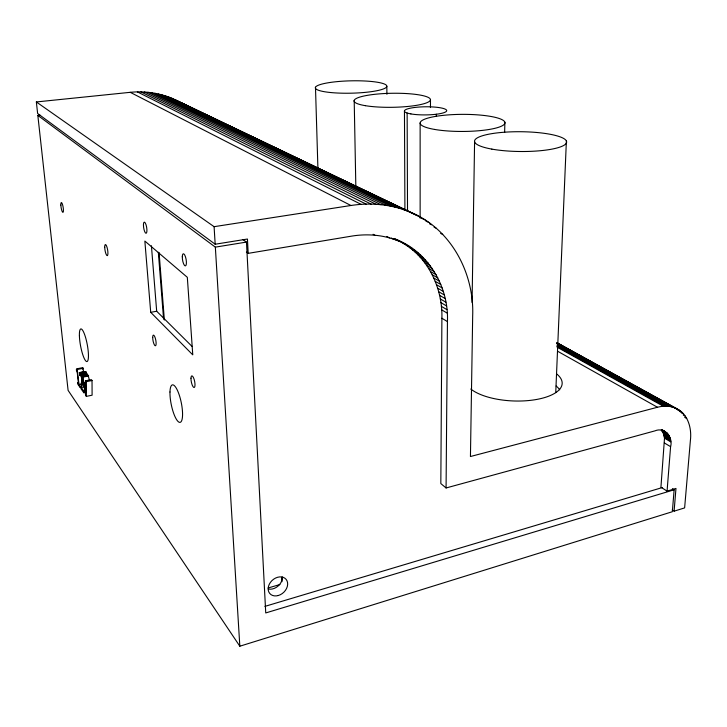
<?xml version="1.0" encoding="UTF-8"?>
<svg xmlns="http://www.w3.org/2000/svg" width="727" height="727" viewBox="0 0 727 727"><rect width="100%" height="100%" fill="white"/><g stroke="black" fill="none" stroke-linecap="round" stroke-linejoin="round"><path stroke-width="1.09" d="M430.466 107.569L430.484 99.626M436.3 116.493L436.318 114.23M400.822 241.873C428.012 256.549 442.725 288.019 441.898 318.235L440.826 483.564L446.078 487.971L654.918 430.875C664.678 426.613 673.311 437.472 670.594 446.669L667.068 491.134L675.974 488.444L674.102 511.172L684.625 507.9L690.386 440.507C691.84 428.975 688.46 415.235 677.664 409.174L557.191 342.826M446.078 487.971L447.441 321.598C448.959 286.411 427.976 251.115 394.397 238.701L406.275 244.754M85.686 392.316L83.778 392.707L83.578 390.772L81.279 387.5C82.978 382.82 82.923 376.677 79.752 372.687L79.288 372.624L79.579 375.068L81.479 374.687M472.068 302.468L474.586 141.647M504.629 132.387L504.883 122.191M667.068 491.134L660.934 487.181L664.505 438.163L663.487 433.546L661.279 429.911L667.54 433.565M555.746 392.571L566.388 140.847M672.375 488.662L674.138 489.789L672.339 511.726L239.828 646.212L68.093 390.354L37.831 115.402L40.049 115.166M82.587 369.171L82.642 367.671L76.971 368.78L76.926 370.288L76.28 369.816L77.271 372.497L78.461 383.665L77.635 382.484L77.816 384.174L80.052 387.364L79.052 384.501L76.971 368.78M79.579 375.068C83.769 376.795 80.424 384.81 80.906 388.582L83.778 392.707M674.138 489.789L265.737 612.943L246.471 242.082L242.909 239.628M264.882 606.391L662.542 487.481M268.145 587.979L279.913 584.535M677.664 409.174C671.575 405.693 664.133 405.493 657.472 407.256L470.442 456.52L472.677 315.827C474.404 272.589 450.24 227.36 408.692 211.521L171.617 98.19C158.586 92.847 144.246 90.902 130.242 92.32L36.35 101.953L37.622 113.485L215.174 244.227L247.444 239.029L248.18 253.359L351.005 236.23C367.344 233.422 384.565 234.876 399.814 241.573M82.26 376.186L85.668 395.406L86.349 396.379L92.102 395.197L92.029 380.512L91.366 379.612L85.577 380.784L85.722 393.043L82.933 377.113L82.26 376.186L88.012 375.032L89.43 380.203M83.578 390.772L85.486 390.381M82.378 382.902L84.287 382.52M79.052 384.501L81.878 383.929M82.251 383.965L84.15 383.583M82.051 384.901L83.959 384.519M81.279 387.5L85.068 386.728M85.577 380.784L86.222 381.684L92.029 380.512M80.379 373.26L86.095 372.124L87.504 375.705M80.688 373.769L86.413 372.624M80.988 374.378L86.722 373.242M81.27 375.105L87.004 373.96M81.533 375.941L87.267 374.796M84.632 376.277L86.549 375.895M82.933 377.113L88.694 375.968M77.453 369.443L83.132 368.325L83.469 371.552M79.288 372.624L84.995 371.488L86.095 372.124M79.752 372.687L85.468 371.552M80.07 372.896L85.786 371.761M150.716 312.328L192.773 354.858L187.321 277.314L144.855 241.064L150.716 312.328L156.678 311.238L192.01 346.379M37.831 115.402L215.346 247.135L246.471 242.082M36.35 101.953L214.092 226.679L350.932 205.496C370.27 202.506 390.472 204.196 408.692 211.521M171.617 98.19L417.144 215.383M421.197 217.591L174.78 99.563M168.391 96.945L404.303 209.876M193.046 108.832L181.641 103.125M198.162 111.286L208.385 116.175M210.43 117.156L212.475 118.137M220.654 122.054L222.698 123.036M235.984 129.397L240.074 131.36M248.252 135.277L255.413 138.703M286.084 153.388L288.128 154.369M301.423 160.731L305.513 162.694M351.514 184.722L353.558 185.703M421.033 218.018L425.122 219.972M165.111 95.828L399.805 208.431M425.858 221.063L428.921 222.535M161.767 94.846L395.224 207.186M429.521 223.789L431.565 224.779M158.386 94.01L390.553 206.15M434.074 227.178L436.109 228.16M154.96 93.301L385.801 205.314M440.689 233.431L442.725 234.421M151.498 92.729L380.975 204.696M147.999 92.302L376.086 204.287M144.473 92.02L371.133 204.096M140.938 91.884L366.135 204.114M137.376 91.884L361.101 204.36M130.242 92.32L350.932 205.496M397.66 240.219L400.032 241.464M403.894 243.672L409.365 246.562M406.875 245.617L412.354 248.516M393.761 238.765L396.46 240.192M409.755 247.68L415.244 250.597M391.235 238.02L393.025 238.974M412.527 249.879L418.025 252.805M386.837 236.475L389.518 237.902M415.19 252.205L420.697 255.141M417.743 254.65L423.259 257.603M420.179 257.213L425.704 260.175M422.496 259.884L428.039 262.865M373.078 234.276L374.841 235.221M424.695 262.665L430.239 265.664M426.767 265.555L432.32 268.572M428.712 268.536L434.273 271.571M430.538 271.607L436.1 274.661M557.082 342.862L679.836 410.573M556.946 342.962L680.854 411.355M556.773 343.117L672.866 407.156M677.864 410.01L681.835 412.209M432.229 274.77L437.79 277.841M557.573 343.88L671.584 406.82M679.781 411.464L682.771 413.118M556.955 343.944L670.276 406.547M681.672 412.981L683.653 414.081M557.7 344.834L668.931 406.348M557.427 345.234L667.568 406.22M683.298 415.062L685.279 416.162M557.136 345.698L666.177 406.157M433.783 278.014L439.353 281.113M556.827 346.225L664.769 406.166M684.716 417.362L686.706 418.461M557.118 347.161L663.333 406.239M435.209 281.34L440.78 284.457M557.654 351.268L657.472 407.256M436.5 284.739L442.071 287.874M437.654 288.201L443.225 291.354M438.672 291.727L444.242 294.908M439.544 295.307L445.115 298.515M440.289 298.942L445.86 302.168M662.133 429.839L665.314 431.693M661.97 429.866L666.714 432.738M661.77 430.011L667.141 433.138M661.661 430.366L667.922 434.019M662.024 430.838L668.286 434.492M662.361 431.338L668.631 434.991M662.679 431.856L668.94 435.509M440.889 302.623L446.451 305.876M662.969 432.401L669.24 436.055M663.242 432.965L669.503 436.627M663.487 433.546L669.749 437.209M663.706 434.146L669.967 437.818M663.905 434.764L670.167 438.436M664.078 435.4L670.33 439.081M664.224 436.055L670.476 439.735M664.342 436.727L670.594 440.408M664.433 437.409L670.685 441.089M441.353 306.34L446.914 309.62M664.505 438.163L670.757 441.852M441.652 309.838L447.205 313.137M664.351 442.952L670.594 446.669M441.898 318.235L447.441 321.598M672.221 509.927L674.102 511.172M246.398 252.105L248.18 253.359M82.642 367.671L83.132 368.325M151.416 245.762L156.678 311.238M159.086 252.578L164.366 320.007M158.332 252.269L163.575 319.017M214.092 226.679L215.174 244.227M215.346 247.135L239.828 646.212M281.749 577.256L281.958 581.691M315.482 87.267L317.926 168.773M354.203 100.499L355.839 186.766M386.837 86.386A35.759 6.179 -1.3 0 1 332.321 92.683A35.759 6.179 -1.3 0 1 334.138 81.942A35.759 6.179 -1.3 0 1 386.837 86.386L386.909 94.301M86.222 381.684L86.349 396.379M407.138 113.012L407.52 210.676M404.457 110.995L404.912 209.549M420.133 123.036L420.142 218.127M282.385 576.974A10.714 8.27 -42.3 0 1 268.29 588.988M556.155 386.019A48.327 19.893 2.5 0 1 559.708 389.79M556.664 373.932A48.509 19.502 2.4 0 1 536.217 399.532A48.509 19.502 2.4 0 1 470.805 389.027M278.296 595.513A10.823 8.315 -42.4 0 0 286.156 579.41A10.823 8.315 -42.4 0 0 269.272 584.29A10.823 8.315 -42.4 0 0 278.296 595.513M143.437 224.934A5.652 1.509 80.7 0 0 146.045 233.276A5.652 1.509 80.7 0 0 146.072 224.87A5.652 1.509 80.7 0 0 143.437 224.934M182.295 256.695A6.17 1.808 80.3 0 0 185.276 265.928A6.17 1.808 80.3 0 0 185.503 256.904A6.17 1.808 80.3 0 0 182.295 256.695M190.974 378.213A5.943 1.681 78.6 0 0 193.873 387.491A5.943 1.681 78.6 0 0 194.136 379.376A5.943 1.681 78.6 0 0 190.974 378.213M152.697 337.41A5.443 1.409 79.2 0 0 155.242 345.798A5.443 1.409 79.2 0 0 155.305 338.173A5.443 1.409 79.2 0 0 152.697 337.41M60.85 205.069A4.98 1.027 80.7 0 0 62.922 212.348A4.98 1.027 80.7 0 0 62.622 204.878A4.98 1.027 80.7 0 0 60.85 205.069M104.724 247.262A5.625 1.318 80.4 0 0 107.205 255.64A5.625 1.318 80.4 0 0 107.06 247.371A5.625 1.318 80.4 0 0 104.724 247.262M79.397 335.783A16.603 3.408 79.4 0 0 86.513 361.51A16.603 3.408 79.4 0 0 85.85 338.455A16.603 3.408 79.4 0 0 79.397 335.783M169.973 392.007A19.147 5.098 78.4 0 0 179.06 422.205A19.147 5.098 78.4 0 0 179.76 396.633A19.147 5.098 78.4 0 0 169.973 392.007M491.852 149.108A46.065 9.896 0.5 0 0 566.151 143.446A46.065 9.896 0.5 0 0 503.829 132.259A46.065 9.896 0.5 0 0 491.852 149.108M434.501 129.415A42.42 8.551 -0.2 0 0 504.129 124.435A42.42 8.551 -0.2 0 0 449.022 114.848A42.42 8.551 -0.2 0 0 434.501 129.415M365.427 105.688A38.177 7.016 -0.9 0 0 429.221 101.48A38.177 7.016 -0.9 0 0 382.293 93.665A38.177 7.016 -0.9 0 0 365.427 105.688M410.909 113.921A21.138 4.062 -0.6 0 0 446.087 111.613A21.138 4.062 -0.6 0 0 419.761 106.996A21.138 4.062 -0.6 0 0 410.909 113.921"/></g></svg>
